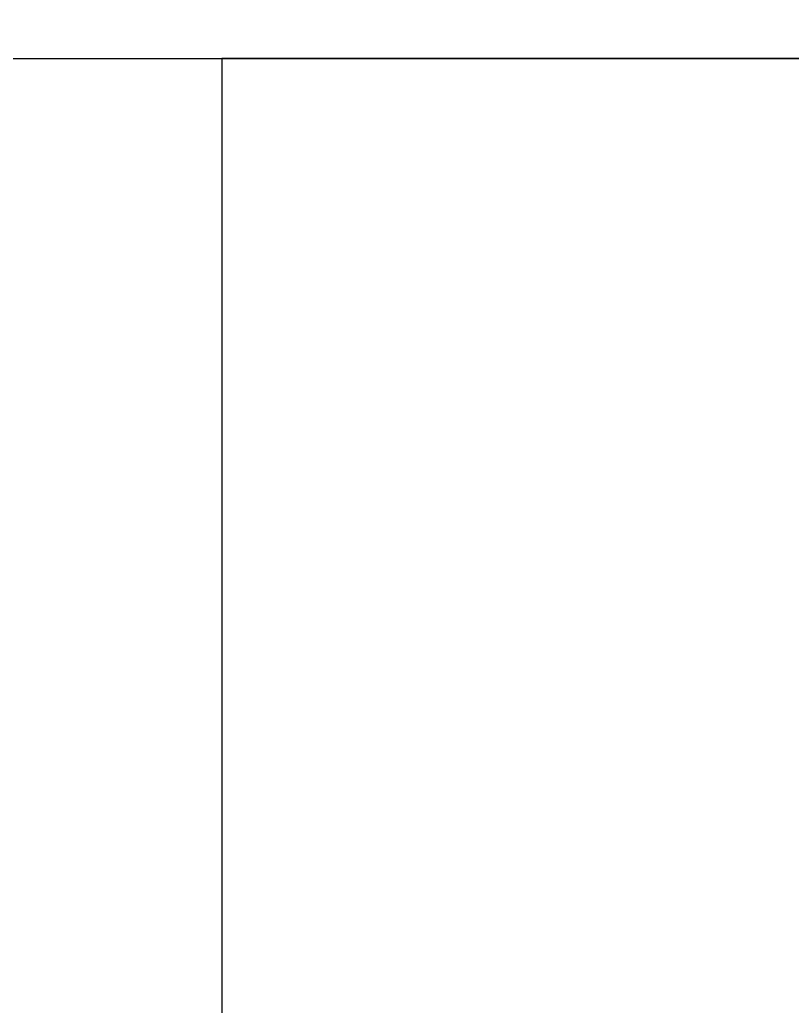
# Model space of a CAD drawing. Extents: x -45.2 to 45.2, y -25 to 2.
# Drawn here: x 43.885 to 44.324, y 0.363 to 0.922 of the extents above; entities that cross this region are included whole.
import ezdxf

# ---------------------------------------------------------------- set-up
doc = ezdxf.new("R2010")
doc.units = 0
doc.header["$MEASUREMENT"] = 0
doc.layers.add('CHAMBERS', color=3, linetype='Continuous')
doc.layers.add('SIEVE', color=2, linetype='Continuous')

# ---------------------------------------------------------------- blocks, each defined once
blk = doc.blocks.new('ALIGNRIGHT')
at = {"layer": 'CHAMBERS', "linetype": 'Continuous'}
for points in [[(0, 2.9), (4.1, 2.9), (4.1, 4), (0, 4), (0, 2.9)], [(0, 2.9), (4.1, 2.9), (4.1, 4), (0, 4), (0, 2.9)], [(2.9, 1.1), (4.1, 1.1), (4.1, 2.9), (2.9, 2.9), (2.9, 1.1)], [(2.9, 1.1), (4.1, 1.1), (4.1, 2.9), (2.9, 2.9), (2.9, 1.1)]]:
    blk.add_lwpolyline(points, close=True, dxfattribs=at)
at = {"layer": 'SIEVE', "linetype": 'Continuous'}
for points in [[(0, 2.9), (4.1, 2.9), (4.1, 4), (0, 4), (0, 2.9)], [(0, 2.9), (4.1, 2.9), (4.1, 4), (0, 4), (0, 2.9)], [(2.9, 1.1), (4.1, 1.1), (4.1, 2.9), (2.9, 2.9), (2.9, 1.1)], [(2.9, 1.1), (4.1, 1.1), (4.1, 2.9), (2.9, 2.9), (2.9, 1.1)]]:
    blk.add_lwpolyline(points, close=True, dxfattribs=at)

msp = doc.modelspace()

# ---------------------------------------------------------------- block references
msp.add_blockref('ALIGNRIGHT', (41.1, -2))

doc.saveas('drawing.dxf')
